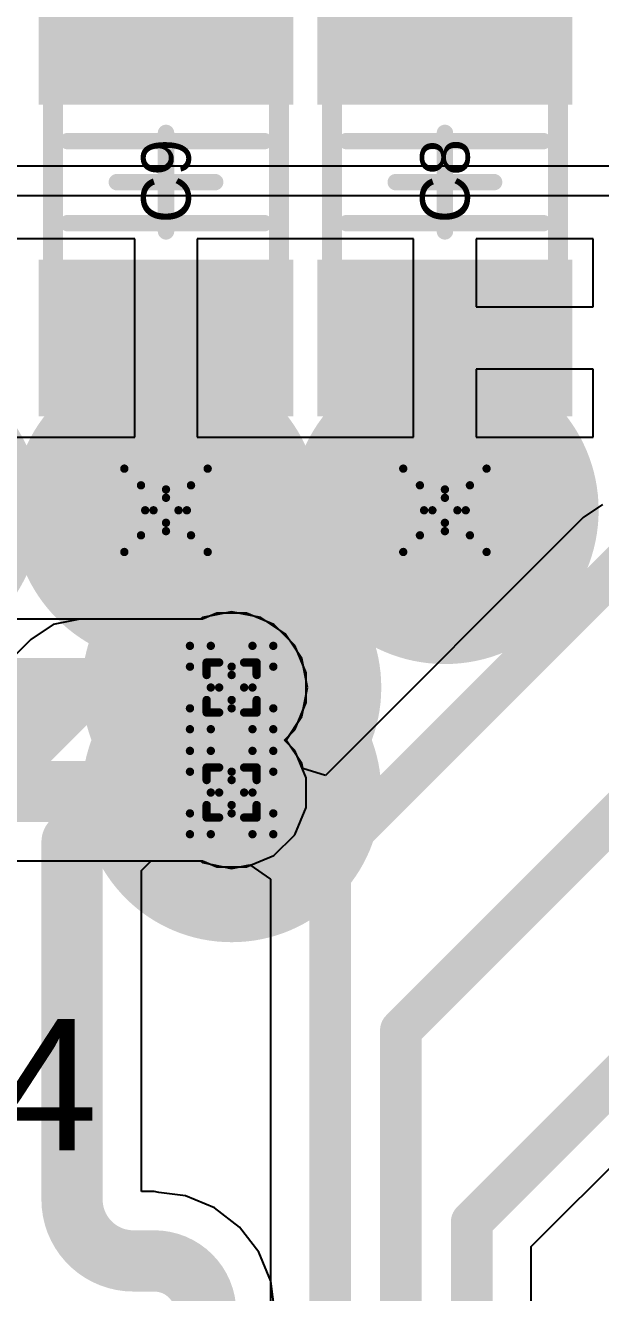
# Model space of a CAD drawing. Header units: millimetres. Extents: x -0.2 to 11.1, y -5.4 to 4.7.
# Drawn here: x 2.4111 to 2.5492, y 1.3713 to 1.6754 of the extents above; entities that cross this region are included whole.
import ezdxf

# ---------------------------------------------------------------- set-up
doc = ezdxf.new("R2010")
doc.units = ezdxf.units.MM
doc.header["$MEASUREMENT"] = 0
for name, color, linetype in [('BottomLayer', 5, 'Continuous'), ('DrillDrawing', 1, 'Continuous'), ('InternalPlane1', 76, 'Continuous'), ('InternalPlane2', 16, 'Continuous'), ('Mechanical1', 6, 'Continuous'), ('Mechanical3', 76, 'Continuous'), ('Mechanical5', 56, 'Continuous'), ('TopLayer', 1, 'Continuous'), ('TopOverlay', 2, 'Continuous'), ('TopPaste', 8, 'Continuous'), ('TopSolder', 216, 'Continuous'), ('ViaHoleLayer', 16, 'Continuous')]:
    doc.layers.add(name, color=color, linetype=linetype)
doc.styles.add('Arial', font='arial.ttf', dxfattribs={"height": 0.2})

# ---------------------------------------------------------------- blocks, each defined once
blk = doc.blocks.new('C0805_CER_118')
at = {"layer": 'TopLayer'}
for points in [[(-0.02362, -0.02559), (-0.05118, -0.02559), (-0.05118, 0.02559), (-0.02362, 0.02559)], [(0.02362, 0.02559), (0.05118, 0.02559), (0.05118, -0.02559), (0.02362, -0.02559)]]:
    blk.add_hatch(color=1, dxfattribs=at).paths.add_polyline_path(points)
at = {"layer": 'TopPaste'}
for points in [[(-0.01862, -0.03059), (-0.05618, -0.03059), (-0.05618, 0.03059), (-0.01862, 0.03059)], [(0.01862, 0.03059), (0.05618, 0.03059), (0.05618, -0.03059), (0.01862, -0.03059)]]:
    blk.add_hatch(color=8, dxfattribs=at).paths.add_polyline_path(points)
at = {"layer": 'TopSolder'}
for points in [[(-0.02165, -0.02756), (-0.05315, -0.02756), (-0.05315, 0.02756), (-0.02165, 0.02756)], [(0.02165, 0.02756), (0.05315, 0.02756), (0.05315, -0.02756), (0.02165, -0.02756)]]:
    blk.add_hatch(color=216, dxfattribs=at).paths.add_polyline_path(points)
at = {"layer": 'Mechanical1', "const_width": 0.00394}
for points in [[(-0.05121, 0.02669), (-0.05121, -0.02669)], [(-0.05121, 0.02669), (0.05121, 0.02669)], [(0.05121, 0.02669), (0.05121, -0.02669)], [(-0.05121, -0.02669), (0.05121, -0.02669)]]:
    blk.add_lwpolyline(points, dxfattribs=at)
at = {"layer": 'Mechanical1', "const_width": 0.00197}
for points in [[(-0.05219, 0.02669, 1), (-0.05023, 0.02669, 1)], [(-0.05219, 0.02669, 1), (-0.05023, 0.02669, 1)], [(0.05023, 0.02669, 1), (0.05219, 0.02669, 1)], [(0.05023, 0.02669, 1), (0.05219, 0.02669, 1)], [(-0.05219, -0.02669, 1), (-0.05023, -0.02669, 1)], [(-0.05219, -0.02669, 1), (-0.05023, -0.02669, 1)], [(0.05023, -0.02669, 1), (0.05219, -0.02669, 1)], [(0.05023, -0.02669, 1), (0.05219, -0.02669, 1)]]:
    blk.add_lwpolyline(points, format="xyb", close=True, dxfattribs=at)
at = {"layer": 'Mechanical3', "const_width": 0.00394}
for points in [[(-0.05512, 0.02756), (0.05512, 0.02756)], [(-0.05512, 0.02756), (-0.05512, -0.02756)], [(0.05512, 0.02756), (0.05512, -0.02756)], [(0, 0.01181), (0, -0.01181)], [(-0.01181, 0), (0.01181, 0)], [(-0.05512, -0.02756), (0.05512, -0.02756)]]:
    blk.add_lwpolyline(points, dxfattribs=at)
at = {"layer": 'Mechanical3', "const_width": 0.00197}
for points in [[(-0.0561, 0.02756, 1), (-0.05413, 0.02756, 1)], [(-0.0561, 0.02756, 1), (-0.05413, 0.02756, 1)], [(0.05413, 0.02756, 1), (0.0561, 0.02756, 1)], [(0.05413, 0.02756, 1), (0.0561, 0.02756, 1)], [(-0.00098, 0.01181, 1), (0.00098, 0.01181, 1)], [(-0.0128, 0, 1), (-0.01083, 0, 1)], [(0.01083, 0, 1), (0.0128, 0, 1)], [(-0.00098, -0.01181, 1), (0.00098, -0.01181, 1)], [(-0.0561, -0.02756, 1), (-0.05413, -0.02756, 1)], [(-0.0561, -0.02756, 1), (-0.05413, -0.02756, 1)], [(0.05413, -0.02756, 1), (0.0561, -0.02756, 1)], [(0.05413, -0.02756, 1), (0.0561, -0.02756, 1)]]:
    blk.add_lwpolyline(points, format="xyb", close=True, dxfattribs=at)
at = {"layer": 'Mechanical5', "const_width": 0.00394}
for points in [[(-0.05512, 0.02756), (0.05512, 0.02756)], [(-0.05512, 0.02756), (-0.05512, -0.02756)], [(0.05512, 0.02756), (0.05512, -0.02756)], [(-0.05512, -0.02756), (0.05512, -0.02756)]]:
    blk.add_lwpolyline(points, dxfattribs=at)
at = {"layer": 'Mechanical5', "const_width": 0.00197}
for points in [[(-0.0561, 0.02756, 1), (-0.05413, 0.02756, 1)], [(-0.0561, 0.02756, 1), (-0.05413, 0.02756, 1)], [(0.05413, 0.02756, 1), (0.0561, 0.02756, 1)], [(0.05413, 0.02756, 1), (0.0561, 0.02756, 1)], [(-0.0561, -0.02756, 1), (-0.05413, -0.02756, 1)], [(-0.0561, -0.02756, 1), (-0.05413, -0.02756, 1)], [(0.05413, -0.02756, 1), (0.0561, -0.02756, 1)], [(0.05413, -0.02756, 1), (0.0561, -0.02756, 1)]]:
    blk.add_lwpolyline(points, format="xyb", close=True, dxfattribs=at)
at = {"layer": 'TopOverlay', "const_width": 0.00394}
for points in [[(-0.00984, 0.02362), (-0.00984, -0.02362)], [(0.00984, 0.02362), (0.00984, -0.02362)]]:
    blk.add_lwpolyline(points, dxfattribs=at)
at = {"layer": 'TopOverlay', "const_width": 0.00197}
for points in [[(-0.01083, 0.02362, 1), (-0.00886, 0.02362, 1)], [(0.00886, 0.02362, 1), (0.01083, 0.02362, 1)], [(-0.01083, -0.02362, 1), (-0.00886, -0.02362, 1)], [(0.00886, -0.02362, 1), (0.01083, -0.02362, 1)]]:
    blk.add_lwpolyline(points, format="xyb", close=True, dxfattribs=at)
at = {"layer": 'Mechanical5'}
blk.add_text('C9', height=0.011811, dxfattribs=at).set_placement((-0.00984, -0.0059))
blk = doc.blocks.new('C0805_CER_119')
at = {"layer": 'TopLayer'}
for points in [[(-0.02362, -0.02559), (-0.05118, -0.02559), (-0.05118, 0.02559), (-0.02362, 0.02559)], [(0.02362, 0.02559), (0.05118, 0.02559), (0.05118, -0.02559), (0.02362, -0.02559)]]:
    blk.add_hatch(color=1, dxfattribs=at).paths.add_polyline_path(points)
at = {"layer": 'TopPaste'}
for points in [[(-0.01862, -0.03059), (-0.05618, -0.03059), (-0.05618, 0.03059), (-0.01862, 0.03059)], [(0.01862, 0.03059), (0.05618, 0.03059), (0.05618, -0.03059), (0.01862, -0.03059)]]:
    blk.add_hatch(color=8, dxfattribs=at).paths.add_polyline_path(points)
at = {"layer": 'TopSolder'}
for points in [[(-0.02165, -0.02756), (-0.05315, -0.02756), (-0.05315, 0.02756), (-0.02165, 0.02756)], [(0.02165, 0.02756), (0.05315, 0.02756), (0.05315, -0.02756), (0.02165, -0.02756)]]:
    blk.add_hatch(color=216, dxfattribs=at).paths.add_polyline_path(points)
at = {"layer": 'Mechanical1', "const_width": 0.00394}
for points in [[(-0.05121, 0.02669), (-0.05121, -0.02669)], [(-0.05121, 0.02669), (0.05121, 0.02669)], [(0.05121, 0.02669), (0.05121, -0.02669)], [(-0.05121, -0.02669), (0.05121, -0.02669)]]:
    blk.add_lwpolyline(points, dxfattribs=at)
at = {"layer": 'Mechanical1', "const_width": 0.00197}
for points in [[(-0.05219, 0.02669, 1), (-0.05023, 0.02669, 1)], [(-0.05219, 0.02669, 1), (-0.05023, 0.02669, 1)], [(0.05023, 0.02669, 1), (0.05219, 0.02669, 1)], [(0.05023, 0.02669, 1), (0.05219, 0.02669, 1)], [(-0.05219, -0.02669, 1), (-0.05023, -0.02669, 1)], [(-0.05219, -0.02669, 1), (-0.05023, -0.02669, 1)], [(0.05023, -0.02669, 1), (0.05219, -0.02669, 1)], [(0.05023, -0.02669, 1), (0.05219, -0.02669, 1)]]:
    blk.add_lwpolyline(points, format="xyb", close=True, dxfattribs=at)
at = {"layer": 'Mechanical3', "const_width": 0.00394}
for points in [[(-0.05512, 0.02756), (0.05512, 0.02756)], [(-0.05512, 0.02756), (-0.05512, -0.02756)], [(0.05512, 0.02756), (0.05512, -0.02756)], [(0, 0.01181), (0, -0.01181)], [(-0.01181, 0), (0.01181, 0)], [(-0.05512, -0.02756), (0.05512, -0.02756)]]:
    blk.add_lwpolyline(points, dxfattribs=at)
at = {"layer": 'Mechanical3', "const_width": 0.00197}
for points in [[(-0.0561, 0.02756, 1), (-0.05413, 0.02756, 1)], [(-0.0561, 0.02756, 1), (-0.05413, 0.02756, 1)], [(0.05413, 0.02756, 1), (0.0561, 0.02756, 1)], [(0.05413, 0.02756, 1), (0.0561, 0.02756, 1)], [(-0.00098, 0.01181, 1), (0.00098, 0.01181, 1)], [(-0.0128, 0, 1), (-0.01083, 0, 1)], [(0.01083, 0, 1), (0.0128, 0, 1)], [(-0.00098, -0.01181, 1), (0.00098, -0.01181, 1)], [(-0.0561, -0.02756, 1), (-0.05413, -0.02756, 1)], [(-0.0561, -0.02756, 1), (-0.05413, -0.02756, 1)], [(0.05413, -0.02756, 1), (0.0561, -0.02756, 1)], [(0.05413, -0.02756, 1), (0.0561, -0.02756, 1)]]:
    blk.add_lwpolyline(points, format="xyb", close=True, dxfattribs=at)
at = {"layer": 'Mechanical5', "const_width": 0.00394}
for points in [[(-0.05512, 0.02756), (0.05512, 0.02756)], [(-0.05512, 0.02756), (-0.05512, -0.02756)], [(0.05512, 0.02756), (0.05512, -0.02756)], [(-0.05512, -0.02756), (0.05512, -0.02756)]]:
    blk.add_lwpolyline(points, dxfattribs=at)
at = {"layer": 'Mechanical5', "const_width": 0.00197}
for points in [[(-0.0561, 0.02756, 1), (-0.05413, 0.02756, 1)], [(-0.0561, 0.02756, 1), (-0.05413, 0.02756, 1)], [(0.05413, 0.02756, 1), (0.0561, 0.02756, 1)], [(0.05413, 0.02756, 1), (0.0561, 0.02756, 1)], [(-0.0561, -0.02756, 1), (-0.05413, -0.02756, 1)], [(-0.0561, -0.02756, 1), (-0.05413, -0.02756, 1)], [(0.05413, -0.02756, 1), (0.0561, -0.02756, 1)], [(0.05413, -0.02756, 1), (0.0561, -0.02756, 1)]]:
    blk.add_lwpolyline(points, format="xyb", close=True, dxfattribs=at)
at = {"layer": 'TopOverlay', "const_width": 0.00394}
for points in [[(-0.00984, 0.02362), (-0.00984, -0.02362)], [(0.00984, 0.02362), (0.00984, -0.02362)]]:
    blk.add_lwpolyline(points, dxfattribs=at)
at = {"layer": 'TopOverlay', "const_width": 0.00197}
for points in [[(-0.01083, 0.02362, 1), (-0.00886, 0.02362, 1)], [(0.00886, 0.02362, 1), (0.01083, 0.02362, 1)], [(-0.01083, -0.02362, 1), (-0.00886, -0.02362, 1)], [(0.00886, -0.02362, 1), (0.01083, -0.02362, 1)]]:
    blk.add_lwpolyline(points, format="xyb", close=True, dxfattribs=at)
at = {"layer": 'Mechanical5'}
blk.add_text('C8', height=0.011811, dxfattribs=at).set_placement((-0.00984, -0.0059))

msp = doc.modelspace()

# ---------------------------------------------------------------- hatches: boundary and pattern name
at = {"layer": 'BottomLayer'}
h = msp.add_hatch(color=5, dxfattribs=at)
edge = h.paths.add_edge_path()
edge.add_arc((2.44488, 1.55906), 0.01181, 0, 360)
h = msp.add_hatch(color=5, dxfattribs=at)
edge = h.paths.add_edge_path()
edge.add_arc((2.51181, 1.55906), 0.01181, 0, 360)
h = msp.add_hatch(color=5, dxfattribs=at)
edge = h.paths.add_edge_path()
edge.add_arc((2.46063, 1.51654), 0.00886, 0, 360)
h = msp.add_hatch(color=5, dxfattribs=at)
edge = h.paths.add_edge_path()
edge.add_arc((2.46063, 1.49134), 0.00886, 0, 360)
at = {"layer": 'InternalPlane1'}
h = msp.add_hatch(color=76, dxfattribs=at)
edge = h.paths.add_edge_path()
edge.add_arc((2.46063, 1.51654), 0.03591, 0, 360)
h = msp.add_hatch(color=76, dxfattribs=at)
edge = h.paths.add_edge_path()
edge.add_arc((2.46063, 1.49134), 0.03591, 0, 360)
at = {"layer": 'InternalPlane2'}
h = msp.add_hatch(color=16, dxfattribs=at)
edge = h.paths.add_edge_path()
edge.add_arc((2.37795, 1.55906), 0.03689, 0, 360)
h = msp.add_hatch(color=16, dxfattribs=at)
edge = h.paths.add_edge_path()
edge.add_arc((2.44488, 1.55906), 0.03689, 0, 360)
h = msp.add_hatch(color=16, dxfattribs=at)
edge = h.paths.add_edge_path()
edge.add_arc((2.51181, 1.55906), 0.03689, 0, 360)
h = msp.add_hatch(color=16, dxfattribs=at)
edge = h.paths.add_edge_path()
edge.add_arc((2.46063, 1.51654), 0.03591, 0, 360)
h = msp.add_hatch(color=16, dxfattribs=at)
edge = h.paths.add_edge_path()
edge.add_arc((2.46063, 1.49134), 0.03591, 0, 360)
at = {"layer": 'TopLayer'}
h = msp.add_hatch(color=1, dxfattribs=at)
edge = h.paths.add_edge_path()
edge.add_arc((2.44488, 1.55906), 0.01181, 0, 360)
h = msp.add_hatch(color=1, dxfattribs=at)
edge = h.paths.add_edge_path()
edge.add_arc((2.51181, 1.55906), 0.01181, 0, 360)
h = msp.add_hatch(color=1, dxfattribs=at)
edge = h.paths.add_edge_path()
edge.add_arc((2.46063, 1.51654), 0.00886, 0, 360)
h = msp.add_hatch(color=1, dxfattribs=at)
edge = h.paths.add_edge_path()
edge.add_arc((2.46063, 1.49134), 0.00886, 0, 360)
at = {"layer": 'ViaHoleLayer'}
h = msp.add_hatch(color=16, dxfattribs=at)
edge = h.paths.add_edge_path()
edge.add_arc((2.44488, 1.55906), 0.00689, 0, 360)
h = msp.add_hatch(color=16, dxfattribs=at)
edge = h.paths.add_edge_path()
edge.add_arc((2.51181, 1.55906), 0.00689, 0, 360)
h = msp.add_hatch(color=16, dxfattribs=at)
edge = h.paths.add_edge_path()
edge.add_arc((2.46063, 1.51654), 0.00591, 0, 360)
h = msp.add_hatch(color=16, dxfattribs=at)
edge = h.paths.add_edge_path()
edge.add_arc((2.46063, 1.49134), 0.00591, 0, 360)

# ---------------------------------------------------------------- linework, layer by layer
at = {"layer": 'BottomLayer'}
for p, q in [((2.54966, 1.56043), (2.54502, 1.55734)), ((2.54502, 1.55734), (2.48312, 1.49543)), ((2.54502, 1.55734), (2.54502, 1.55734)), ((2.45306, 1.53295), (2.36136, 1.53295)), ((2.45366, 1.53336), (2.45306, 1.53295)), ((2.46063, 1.53474), (2.45366, 1.53336)), ((2.4676, 1.53336), (2.46063, 1.53474)), ((2.4735, 1.52941), (2.4676, 1.53336)), ((2.47745, 1.5235), (2.4735, 1.52941)), ((2.47884, 1.51654), (2.47745, 1.5235)), ((2.47745, 1.50957), (2.47884, 1.51654)), ((2.47369, 1.50394), (2.47745, 1.50957)), ((2.47745, 1.49831), (2.47369, 1.50394)), ((2.4777, 1.49708), (2.47745, 1.49831)), ((2.48312, 1.49543), (2.4777, 1.49708)), ((2.36136, 1.47492), (2.45306, 1.47492)), ((2.45306, 1.47492), (2.45366, 1.47452)), ((2.45366, 1.47452), (2.46063, 1.47313)), ((2.46063, 1.47313), (2.46498, 1.474)), ((2.46498, 1.474), (2.46998, 1.47055)), ((2.46998, 1.47055), (2.46998, 1.21457)), ((2.53253, 1.38242), (2.56261, 1.4125)), ((2.53253, 1.19458), (2.53253, 1.38242))]:
    msp.add_line(p, q, dxfattribs=at)
for points, const_width in [([(2.48425, 1.47638), (2.55512, 1.54724)], 0.01), ([(2.35618, 1.51629), (2.46038, 1.51629)], 0.0147), ([(2.46038, 1.51629), (2.46063, 1.51654)], 0.0147), ([(2.35404, 1.49159), (2.45825, 1.49159)], 0.0147), ([(2.45825, 1.49159), (2.45849, 1.49134)], 0.0147), ([(2.45849, 1.49134), (2.46063, 1.49134)], 0.0147), ([(2.50125, 1.43432), (2.55512, 1.48819)], 0.01), ([(2.48425, 1.20866), (2.48425, 1.47638)], 0.01), ([(2.50125, 1.20162), (2.50125, 1.43432)], 0.01), ([(2.51825, 1.38833), (2.55906, 1.42913)], 0.01), ([(2.51825, 1.19458), (2.51825, 1.38833)], 0.01)]:
    msp.add_lwpolyline(points, dxfattribs=dict(at, const_width=const_width))
for points, const_width in [([(2.45671, 1.51629, 1), (2.46405, 1.51629, 1)], 0.00735), ([(2.45671, 1.51629, 1), (2.46405, 1.51629, 1)], 0.00735), ([(2.45696, 1.51654, 1), (2.4643, 1.51654, 1)], 0.00735), ([(2.45457, 1.49159, 1), (2.46192, 1.49159, 1)], 0.00735), ([(2.45457, 1.49159, 1), (2.46192, 1.49159, 1)], 0.00735), ([(2.45482, 1.49134, 1), (2.46217, 1.49134, 1)], 0.00735), ([(2.45482, 1.49134, 1), (2.46217, 1.49134, 1)], 0.00735), ([(2.45696, 1.49134, 1), (2.4643, 1.49134, 1)], 0.00735), ([(2.48175, 1.47638, 1), (2.48675, 1.47638, 1)], 0.005), ([(2.48175, 1.47638, 1), (2.48675, 1.47638, 1)], 0.005), ([(2.49875, 1.43432, 1), (2.50375, 1.43432, 1)], 0.005), ([(2.49875, 1.43432, 1), (2.50375, 1.43432, 1)], 0.005), ([(2.51575, 1.38833, 1), (2.52075, 1.38833, 1)], 0.005), ([(2.51575, 1.38833, 1), (2.52075, 1.38833, 1)], 0.005)]:
    msp.add_lwpolyline(points, format="xyb", close=True, dxfattribs=dict(at, const_width=const_width))
at = {"layer": 'DrillDrawing', "const_width": 0.002}
for points in [[(2.43488, 1.56906), (2.44488, 1.56406)], [(2.43488, 1.56906), (2.43988, 1.55906)], [(2.44488, 1.56406), (2.45488, 1.56906)], [(2.44988, 1.55906), (2.45488, 1.56906)], [(2.50181, 1.56906), (2.51181, 1.56406)], [(2.50181, 1.56906), (2.50681, 1.55906)], [(2.51181, 1.56406), (2.52181, 1.56906)], [(2.51681, 1.55906), (2.52181, 1.56906)], [(2.43888, 1.56506), (2.44488, 1.56206)], [(2.43888, 1.56506), (2.44188, 1.55906)], [(2.44488, 1.56206), (2.45088, 1.56506)], [(2.44788, 1.55906), (2.45088, 1.56506)], [(2.50581, 1.56506), (2.51181, 1.56206)], [(2.50581, 1.56506), (2.50881, 1.55906)], [(2.51181, 1.56206), (2.51781, 1.56506)], [(2.51481, 1.55906), (2.51781, 1.56506)], [(2.43488, 1.54906), (2.43988, 1.55906)], [(2.43888, 1.55306), (2.44188, 1.55906)], [(2.44788, 1.55906), (2.45088, 1.55306)], [(2.44988, 1.55906), (2.45488, 1.54906)], [(2.50181, 1.54906), (2.50681, 1.55906)], [(2.50581, 1.55306), (2.50881, 1.55906)], [(2.51481, 1.55906), (2.51781, 1.55306)], [(2.51681, 1.55906), (2.52181, 1.54906)], [(2.43888, 1.55306), (2.44488, 1.55606)], [(2.44488, 1.55606), (2.45088, 1.55306)], [(2.50581, 1.55306), (2.51181, 1.55606)], [(2.51181, 1.55606), (2.51781, 1.55306)], [(2.43488, 1.54906), (2.44488, 1.55406)], [(2.44488, 1.55406), (2.45488, 1.54906)], [(2.50181, 1.54906), (2.51181, 1.55406)], [(2.51181, 1.55406), (2.52181, 1.54906)], [(2.45063, 1.52154), (2.45063, 1.52654)], [(2.45063, 1.52654), (2.45563, 1.52654)], [(2.45563, 1.52654), (2.46063, 1.52154)], [(2.46063, 1.52154), (2.46563, 1.52654)], [(2.46563, 1.52654), (2.47063, 1.52654)], [(2.47063, 1.52154), (2.47063, 1.52654)], [(2.45463, 1.51954), (2.45463, 1.52254)], [(2.45463, 1.52254), (2.45763, 1.52254)], [(2.45763, 1.52254), (2.46063, 1.51954)], [(2.46063, 1.51954), (2.46363, 1.52254)], [(2.46363, 1.52254), (2.46663, 1.52254)], [(2.46663, 1.51954), (2.46663, 1.52254)], [(2.45063, 1.52154), (2.45563, 1.51654)], [(2.45463, 1.51954), (2.45763, 1.51654)], [(2.46363, 1.51654), (2.46663, 1.51954)], [(2.46563, 1.51654), (2.47063, 1.52154)], [(2.45063, 1.51154), (2.45563, 1.51654)], [(2.45463, 1.51354), (2.45763, 1.51654)], [(2.46363, 1.51654), (2.46663, 1.51354)], [(2.46563, 1.51654), (2.47063, 1.51154)], [(2.45463, 1.51054), (2.45463, 1.51354)], [(2.45763, 1.51054), (2.46063, 1.51354)], [(2.46063, 1.51354), (2.46363, 1.51054)], [(2.46663, 1.51054), (2.46663, 1.51354)], [(2.45063, 1.50654), (2.45063, 1.51154)], [(2.45463, 1.51054), (2.45763, 1.51054)], [(2.45563, 1.50654), (2.46063, 1.51154)], [(2.46063, 1.51154), (2.46563, 1.50654)], [(2.46363, 1.51054), (2.46663, 1.51054)], [(2.47063, 1.50654), (2.47063, 1.51154)], [(2.45063, 1.50654), (2.45563, 1.50654)], [(2.46563, 1.50654), (2.47063, 1.50654)], [(2.45063, 1.49634), (2.45063, 1.50134)], [(2.45063, 1.50134), (2.45563, 1.50134)], [(2.45563, 1.50134), (2.46063, 1.49634)], [(2.46063, 1.49634), (2.46563, 1.50134)], [(2.46563, 1.50134), (2.47063, 1.50134)], [(2.47063, 1.49634), (2.47063, 1.50134)], [(2.45063, 1.49634), (2.45563, 1.49134)], [(2.45463, 1.49434), (2.45463, 1.49734)], [(2.45463, 1.49734), (2.45763, 1.49734)], [(2.45763, 1.49734), (2.46063, 1.49434)], [(2.46063, 1.49434), (2.46363, 1.49734)], [(2.46363, 1.49734), (2.46663, 1.49734)], [(2.46563, 1.49134), (2.47063, 1.49634)], [(2.46663, 1.49434), (2.46663, 1.49734)], [(2.45463, 1.49434), (2.45763, 1.49134)], [(2.46363, 1.49134), (2.46663, 1.49434)], [(2.45063, 1.48634), (2.45563, 1.49134)], [(2.45463, 1.48834), (2.45763, 1.49134)], [(2.46363, 1.49134), (2.46663, 1.48834)], [(2.46563, 1.49134), (2.47063, 1.48634)], [(2.45063, 1.48134), (2.45063, 1.48634)], [(2.45463, 1.48534), (2.45463, 1.48834)], [(2.45563, 1.48134), (2.46063, 1.48634)], [(2.45763, 1.48534), (2.46063, 1.48834)], [(2.46063, 1.48834), (2.46363, 1.48534)], [(2.46063, 1.48634), (2.46563, 1.48134)], [(2.46663, 1.48534), (2.46663, 1.48834)], [(2.47063, 1.48134), (2.47063, 1.48634)], [(2.45463, 1.48534), (2.45763, 1.48534)], [(2.46363, 1.48534), (2.46663, 1.48534)], [(2.45063, 1.48134), (2.45563, 1.48134)], [(2.46563, 1.48134), (2.47063, 1.48134)]]:
    msp.add_lwpolyline(points, dxfattribs=at)
at = {"layer": 'DrillDrawing', "const_width": 0.001}
for points in [[(2.43438, 1.56906, 1), (2.43538, 1.56906, 1)], [(2.43438, 1.56906, 1), (2.43538, 1.56906, 1)], [(2.45438, 1.56906, 1), (2.45538, 1.56906, 1)], [(2.45438, 1.56906, 1), (2.45538, 1.56906, 1)], [(2.50131, 1.56906, 1), (2.50231, 1.56906, 1)], [(2.50131, 1.56906, 1), (2.50231, 1.56906, 1)], [(2.52131, 1.56906, 1), (2.52231, 1.56906, 1)], [(2.52131, 1.56906, 1), (2.52231, 1.56906, 1)], [(2.43838, 1.56506, 1), (2.43938, 1.56506, 1)], [(2.43838, 1.56506, 1), (2.43938, 1.56506, 1)], [(2.45038, 1.56506, 1), (2.45138, 1.56506, 1)], [(2.45038, 1.56506, 1), (2.45138, 1.56506, 1)], [(2.50531, 1.56506, 1), (2.50631, 1.56506, 1)], [(2.50531, 1.56506, 1), (2.50631, 1.56506, 1)], [(2.51731, 1.56506, 1), (2.51831, 1.56506, 1)], [(2.51731, 1.56506, 1), (2.51831, 1.56506, 1)], [(2.44438, 1.56406, 1), (2.44538, 1.56406, 1)], [(2.44438, 1.56406, 1), (2.44538, 1.56406, 1)], [(2.44438, 1.56206, 1), (2.44538, 1.56206, 1)], [(2.44438, 1.56206, 1), (2.44538, 1.56206, 1)], [(2.51131, 1.56406, 1), (2.51231, 1.56406, 1)], [(2.51131, 1.56406, 1), (2.51231, 1.56406, 1)], [(2.51131, 1.56206, 1), (2.51231, 1.56206, 1)], [(2.51131, 1.56206, 1), (2.51231, 1.56206, 1)], [(2.43938, 1.55906, 1), (2.44038, 1.55906, 1)], [(2.43938, 1.55906, 1), (2.44038, 1.55906, 1)], [(2.44138, 1.55906, 1), (2.44238, 1.55906, 1)], [(2.44138, 1.55906, 1), (2.44238, 1.55906, 1)], [(2.44738, 1.55906, 1), (2.44838, 1.55906, 1)], [(2.44738, 1.55906, 1), (2.44838, 1.55906, 1)], [(2.44938, 1.55906, 1), (2.45038, 1.55906, 1)], [(2.44938, 1.55906, 1), (2.45038, 1.55906, 1)], [(2.50631, 1.55906, 1), (2.50731, 1.55906, 1)], [(2.50631, 1.55906, 1), (2.50731, 1.55906, 1)], [(2.50831, 1.55906, 1), (2.50931, 1.55906, 1)], [(2.50831, 1.55906, 1), (2.50931, 1.55906, 1)], [(2.51431, 1.55906, 1), (2.51531, 1.55906, 1)], [(2.51431, 1.55906, 1), (2.51531, 1.55906, 1)], [(2.51631, 1.55906, 1), (2.51731, 1.55906, 1)], [(2.51631, 1.55906, 1), (2.51731, 1.55906, 1)], [(2.44438, 1.55606, 1), (2.44538, 1.55606, 1)], [(2.44438, 1.55606, 1), (2.44538, 1.55606, 1)], [(2.51131, 1.55606, 1), (2.51231, 1.55606, 1)], [(2.51131, 1.55606, 1), (2.51231, 1.55606, 1)], [(2.43838, 1.55306, 1), (2.43938, 1.55306, 1)], [(2.43838, 1.55306, 1), (2.43938, 1.55306, 1)], [(2.44438, 1.55406, 1), (2.44538, 1.55406, 1)], [(2.44438, 1.55406, 1), (2.44538, 1.55406, 1)], [(2.45038, 1.55306, 1), (2.45138, 1.55306, 1)], [(2.45038, 1.55306, 1), (2.45138, 1.55306, 1)], [(2.50531, 1.55306, 1), (2.50631, 1.55306, 1)], [(2.50531, 1.55306, 1), (2.50631, 1.55306, 1)], [(2.51131, 1.55406, 1), (2.51231, 1.55406, 1)], [(2.51131, 1.55406, 1), (2.51231, 1.55406, 1)], [(2.51731, 1.55306, 1), (2.51831, 1.55306, 1)], [(2.51731, 1.55306, 1), (2.51831, 1.55306, 1)], [(2.43438, 1.54906, 1), (2.43538, 1.54906, 1)], [(2.43438, 1.54906, 1), (2.43538, 1.54906, 1)], [(2.45438, 1.54906, 1), (2.45538, 1.54906, 1)], [(2.45438, 1.54906, 1), (2.45538, 1.54906, 1)], [(2.50131, 1.54906, 1), (2.50231, 1.54906, 1)], [(2.50131, 1.54906, 1), (2.50231, 1.54906, 1)], [(2.52131, 1.54906, 1), (2.52231, 1.54906, 1)], [(2.52131, 1.54906, 1), (2.52231, 1.54906, 1)], [(2.45013, 1.52654, 1), (2.45113, 1.52654, 1)], [(2.45013, 1.52654, 1), (2.45113, 1.52654, 1)], [(2.45513, 1.52654, 1), (2.45613, 1.52654, 1)], [(2.45513, 1.52654, 1), (2.45613, 1.52654, 1)], [(2.46513, 1.52654, 1), (2.46613, 1.52654, 1)], [(2.46513, 1.52654, 1), (2.46613, 1.52654, 1)], [(2.47013, 1.52654, 1), (2.47113, 1.52654, 1)], [(2.47013, 1.52654, 1), (2.47113, 1.52654, 1)], [(2.45413, 1.52254, 1), (2.45513, 1.52254, 1)], [(2.45413, 1.52254, 1), (2.45513, 1.52254, 1)], [(2.45713, 1.52254, 1), (2.45813, 1.52254, 1)], [(2.45713, 1.52254, 1), (2.45813, 1.52254, 1)], [(2.46313, 1.52254, 1), (2.46413, 1.52254, 1)], [(2.46313, 1.52254, 1), (2.46413, 1.52254, 1)], [(2.46613, 1.52254, 1), (2.46713, 1.52254, 1)], [(2.46613, 1.52254, 1), (2.46713, 1.52254, 1)], [(2.45013, 1.52154, 1), (2.45113, 1.52154, 1)], [(2.45013, 1.52154, 1), (2.45113, 1.52154, 1)], [(2.45413, 1.51954, 1), (2.45513, 1.51954, 1)], [(2.45413, 1.51954, 1), (2.45513, 1.51954, 1)], [(2.46013, 1.52154, 1), (2.46113, 1.52154, 1)], [(2.46013, 1.52154, 1), (2.46113, 1.52154, 1)], [(2.46013, 1.51954, 1), (2.46113, 1.51954, 1)], [(2.46013, 1.51954, 1), (2.46113, 1.51954, 1)], [(2.46613, 1.51954, 1), (2.46713, 1.51954, 1)], [(2.46613, 1.51954, 1), (2.46713, 1.51954, 1)], [(2.47013, 1.52154, 1), (2.47113, 1.52154, 1)], [(2.47013, 1.52154, 1), (2.47113, 1.52154, 1)], [(2.45513, 1.51654, 1), (2.45613, 1.51654, 1)], [(2.45513, 1.51654, 1), (2.45613, 1.51654, 1)], [(2.45713, 1.51654, 1), (2.45813, 1.51654, 1)], [(2.45713, 1.51654, 1), (2.45813, 1.51654, 1)], [(2.46313, 1.51654, 1), (2.46413, 1.51654, 1)], [(2.46313, 1.51654, 1), (2.46413, 1.51654, 1)], [(2.46513, 1.51654, 1), (2.46613, 1.51654, 1)], [(2.46513, 1.51654, 1), (2.46613, 1.51654, 1)], [(2.45413, 1.51354, 1), (2.45513, 1.51354, 1)], [(2.45413, 1.51354, 1), (2.45513, 1.51354, 1)], [(2.46013, 1.51354, 1), (2.46113, 1.51354, 1)], [(2.46013, 1.51354, 1), (2.46113, 1.51354, 1)], [(2.46613, 1.51354, 1), (2.46713, 1.51354, 1)], [(2.46613, 1.51354, 1), (2.46713, 1.51354, 1)], [(2.45013, 1.51154, 1), (2.45113, 1.51154, 1)], [(2.45013, 1.51154, 1), (2.45113, 1.51154, 1)], [(2.45413, 1.51054, 1), (2.45513, 1.51054, 1)], [(2.45413, 1.51054, 1), (2.45513, 1.51054, 1)], [(2.45713, 1.51054, 1), (2.45813, 1.51054, 1)], [(2.45713, 1.51054, 1), (2.45813, 1.51054, 1)], [(2.46013, 1.51154, 1), (2.46113, 1.51154, 1)], [(2.46013, 1.51154, 1), (2.46113, 1.51154, 1)], [(2.46313, 1.51054, 1), (2.46413, 1.51054, 1)], [(2.46313, 1.51054, 1), (2.46413, 1.51054, 1)], [(2.46613, 1.51054, 1), (2.46713, 1.51054, 1)], [(2.46613, 1.51054, 1), (2.46713, 1.51054, 1)], [(2.47013, 1.51154, 1), (2.47113, 1.51154, 1)], [(2.47013, 1.51154, 1), (2.47113, 1.51154, 1)], [(2.45013, 1.50654, 1), (2.45113, 1.50654, 1)], [(2.45013, 1.50654, 1), (2.45113, 1.50654, 1)], [(2.45513, 1.50654, 1), (2.45613, 1.50654, 1)], [(2.45513, 1.50654, 1), (2.45613, 1.50654, 1)], [(2.46513, 1.50654, 1), (2.46613, 1.50654, 1)], [(2.46513, 1.50654, 1), (2.46613, 1.50654, 1)], [(2.47013, 1.50654, 1), (2.47113, 1.50654, 1)], [(2.47013, 1.50654, 1), (2.47113, 1.50654, 1)], [(2.45013, 1.50134, 1), (2.45113, 1.50134, 1)], [(2.45013, 1.50134, 1), (2.45113, 1.50134, 1)], [(2.45513, 1.50134, 1), (2.45613, 1.50134, 1)], [(2.45513, 1.50134, 1), (2.45613, 1.50134, 1)], [(2.46513, 1.50134, 1), (2.46613, 1.50134, 1)], [(2.46513, 1.50134, 1), (2.46613, 1.50134, 1)], [(2.47013, 1.50134, 1), (2.47113, 1.50134, 1)], [(2.47013, 1.50134, 1), (2.47113, 1.50134, 1)], [(2.45013, 1.49634, 1), (2.45113, 1.49634, 1)], [(2.45013, 1.49634, 1), (2.45113, 1.49634, 1)], [(2.45413, 1.49734, 1), (2.45513, 1.49734, 1)], [(2.45413, 1.49734, 1), (2.45513, 1.49734, 1)], [(2.45713, 1.49734, 1), (2.45813, 1.49734, 1)], [(2.45713, 1.49734, 1), (2.45813, 1.49734, 1)], [(2.46013, 1.49634, 1), (2.46113, 1.49634, 1)], [(2.46013, 1.49634, 1), (2.46113, 1.49634, 1)], [(2.46313, 1.49734, 1), (2.46413, 1.49734, 1)], [(2.46313, 1.49734, 1), (2.46413, 1.49734, 1)], [(2.46613, 1.49734, 1), (2.46713, 1.49734, 1)], [(2.46613, 1.49734, 1), (2.46713, 1.49734, 1)], [(2.47013, 1.49634, 1), (2.47113, 1.49634, 1)], [(2.47013, 1.49634, 1), (2.47113, 1.49634, 1)], [(2.45413, 1.49434, 1), (2.45513, 1.49434, 1)], [(2.45413, 1.49434, 1), (2.45513, 1.49434, 1)], [(2.46013, 1.49434, 1), (2.46113, 1.49434, 1)], [(2.46013, 1.49434, 1), (2.46113, 1.49434, 1)], [(2.46613, 1.49434, 1), (2.46713, 1.49434, 1)], [(2.46613, 1.49434, 1), (2.46713, 1.49434, 1)], [(2.45513, 1.49134, 1), (2.45613, 1.49134, 1)], [(2.45513, 1.49134, 1), (2.45613, 1.49134, 1)], [(2.45713, 1.49134, 1), (2.45813, 1.49134, 1)], [(2.45713, 1.49134, 1), (2.45813, 1.49134, 1)], [(2.46313, 1.49134, 1), (2.46413, 1.49134, 1)], [(2.46313, 1.49134, 1), (2.46413, 1.49134, 1)], [(2.46513, 1.49134, 1), (2.46613, 1.49134, 1)], [(2.46513, 1.49134, 1), (2.46613, 1.49134, 1)], [(2.45013, 1.48634, 1), (2.45113, 1.48634, 1)], [(2.45013, 1.48634, 1), (2.45113, 1.48634, 1)], [(2.45413, 1.48834, 1), (2.45513, 1.48834, 1)], [(2.45413, 1.48834, 1), (2.45513, 1.48834, 1)], [(2.46013, 1.48834, 1), (2.46113, 1.48834, 1)], [(2.46013, 1.48834, 1), (2.46113, 1.48834, 1)], [(2.46013, 1.48634, 1), (2.46113, 1.48634, 1)], [(2.46013, 1.48634, 1), (2.46113, 1.48634, 1)], [(2.46613, 1.48834, 1), (2.46713, 1.48834, 1)], [(2.46613, 1.48834, 1), (2.46713, 1.48834, 1)], [(2.47013, 1.48634, 1), (2.47113, 1.48634, 1)], [(2.47013, 1.48634, 1), (2.47113, 1.48634, 1)], [(2.45413, 1.48534, 1), (2.45513, 1.48534, 1)], [(2.45413, 1.48534, 1), (2.45513, 1.48534, 1)], [(2.45713, 1.48534, 1), (2.45813, 1.48534, 1)], [(2.45713, 1.48534, 1), (2.45813, 1.48534, 1)], [(2.46313, 1.48534, 1), (2.46413, 1.48534, 1)], [(2.46313, 1.48534, 1), (2.46413, 1.48534, 1)], [(2.46613, 1.48534, 1), (2.46713, 1.48534, 1)], [(2.46613, 1.48534, 1), (2.46713, 1.48534, 1)], [(2.45013, 1.48134, 1), (2.45113, 1.48134, 1)], [(2.45013, 1.48134, 1), (2.45113, 1.48134, 1)], [(2.45513, 1.48134, 1), (2.45613, 1.48134, 1)], [(2.45513, 1.48134, 1), (2.45613, 1.48134, 1)], [(2.46513, 1.48134, 1), (2.46613, 1.48134, 1)], [(2.46513, 1.48134, 1), (2.46613, 1.48134, 1)], [(2.47013, 1.48134, 1), (2.47113, 1.48134, 1)], [(2.47013, 1.48134, 1), (2.47113, 1.48134, 1)]]:
    msp.add_lwpolyline(points, format="xyb", close=True, dxfattribs=at)
at = {"layer": 'InternalPlane1', "const_width": 0.01}
for points in [[(2.43569, 1.58432, -0.176327), (2.45408, 1.58432)], [(2.50261, 1.58432, -0.176327), (2.52101, 1.58432)], [(2.41961, 1.54986, -0.176327), (2.41961, 1.56825)], [(2.47015, 1.56825, -0.176327), (2.47015, 1.54986)], [(2.48654, 1.54986, -0.176327), (2.48654, 1.56825)], [(2.53708, 1.56825, -0.176327), (2.53708, 1.54986)], [(2.45408, 1.53379, -0.176327), (2.43569, 1.53379)], [(2.52101, 1.53379, -0.176327), (2.50261, 1.53379)]]:
    msp.add_lwpolyline(points, format="xyb", dxfattribs=at)
at = {"layer": 'InternalPlane1', "const_width": 0.005}
for points in [[(2.43319, 1.58432, 1), (2.43819, 1.58432, 1)], [(2.45158, 1.58432, 1), (2.45658, 1.58432, 1)], [(2.50011, 1.58432, 1), (2.50511, 1.58432, 1)], [(2.51851, 1.58432, 1), (2.52351, 1.58432, 1)], [(2.41711, 1.56825, 1), (2.42211, 1.56825, 1)], [(2.46765, 1.56825, 1), (2.47265, 1.56825, 1)], [(2.48404, 1.56825, 1), (2.48904, 1.56825, 1)], [(2.53458, 1.56825, 1), (2.53958, 1.56825, 1)], [(2.41711, 1.54986, 1), (2.42211, 1.54986, 1)], [(2.46765, 1.54986, 1), (2.47265, 1.54986, 1)], [(2.48404, 1.54986, 1), (2.48904, 1.54986, 1)], [(2.53458, 1.54986, 1), (2.53958, 1.54986, 1)], [(2.43319, 1.53379, 1), (2.43819, 1.53379, 1)], [(2.45158, 1.53379, 1), (2.45658, 1.53379, 1)], [(2.50011, 1.53379, 1), (2.50511, 1.53379, 1)], [(2.51851, 1.53379, 1), (2.52351, 1.53379, 1)]]:
    msp.add_lwpolyline(points, format="xyb", close=True, dxfattribs=at)
at = {"layer": 'TopLayer'}
for p, q in [((2.35433, 1.64173), (2.63386, 1.64173)), ((2.35433, 1.6346), (2.57057, 1.6346)), ((2.43738, 1.62417), (2.38545, 1.62417)), ((2.43738, 1.60039), (2.43738, 1.62417)), ((2.50431, 1.62417), (2.45238, 1.62417)), ((2.45238, 1.62417), (2.45238, 1.60039)), ((2.50431, 1.60039), (2.50431, 1.62417)), ((2.5474, 1.62417), (2.51931, 1.62417)), ((2.51931, 1.62417), (2.51931, 1.60789)), ((2.5474, 1.60789), (2.5474, 1.62417)), ((2.51931, 1.60789), (2.5474, 1.60789)), ((2.43738, 1.57661), (2.43738, 1.60039)), ((2.45238, 1.60039), (2.45238, 1.57661)), ((2.50431, 1.57661), (2.50431, 1.60039)), ((2.5474, 1.59289), (2.51931, 1.59289)), ((2.51931, 1.59289), (2.51931, 1.57661)), ((2.5474, 1.57661), (2.5474, 1.59289)), ((2.38545, 1.57661), (2.43738, 1.57661)), ((2.45238, 1.57661), (2.50431, 1.57661)), ((2.51931, 1.57661), (2.5474, 1.57661)), ((2.42419, 1.53295), (2.41781, 1.53169)), ((2.4536, 1.53295), (2.42419, 1.53295)), ((2.45708, 1.53439), (2.4536, 1.53295)), ((2.46418, 1.53439), (2.45708, 1.53439)), ((2.47075, 1.53167), (2.46418, 1.53439)), ((2.41781, 1.53169), (2.41241, 1.52807)), ((2.47577, 1.52665), (2.47075, 1.53167)), ((2.41241, 1.52807), (2.38585, 1.50152)), ((2.47849, 1.52009), (2.47577, 1.52665)), ((2.47849, 1.51298), (2.47849, 1.52009)), ((2.47577, 1.50642), (2.47849, 1.51298)), ((2.47329, 1.50394), (2.47577, 1.50642)), ((2.47577, 1.50145), (2.47329, 1.50394)), ((2.47849, 1.49489), (2.47577, 1.50145)), ((2.47849, 1.48779), (2.47849, 1.49489)), ((2.47577, 1.48122), (2.47849, 1.48779)), ((2.47075, 1.4762), (2.47577, 1.48122)), ((2.439, 1.4726), (2.44133, 1.47492)), ((2.44133, 1.47492), (2.4536, 1.47492)), ((2.4536, 1.47492), (2.45708, 1.47348)), ((2.46418, 1.47348), (2.47075, 1.4762)), ((2.439, 1.43662), (2.439, 1.4726)), ((2.45708, 1.47348), (2.46418, 1.47348)), ((2.439, 1.39563), (2.439, 1.43662)), ((2.44205, 1.39563), (2.439, 1.39563)), ((2.44314, 1.39541), (2.44205, 1.39563)), ((2.44955, 1.39457), (2.44314, 1.39541)), ((2.45653, 1.39168), (2.44955, 1.39457)), ((2.46252, 1.38708), (2.45653, 1.39168)), ((2.46712, 1.38108), (2.46252, 1.38708)), ((2.47001, 1.3741), (2.46712, 1.38108)), ((2.471, 1.36661), (2.47001, 1.3741))]:
    msp.add_line(p, q, dxfattribs=at)
at = {"layer": 'TopLayer', "const_width": 0.0147}
for points in [[(2.39764, 1.48973), (2.42419, 1.51629)], [(2.42419, 1.51629), (2.46038, 1.51629)], [(2.46038, 1.51629), (2.46063, 1.51654)], [(2.42233, 1.4795), (2.43442, 1.49159)], [(2.43442, 1.49159), (2.45825, 1.49159)], [(2.45825, 1.49159), (2.45849, 1.49134)], [(2.45849, 1.49134), (2.46063, 1.49134)], [(2.42233, 1.43662), (2.42233, 1.4795)], [(2.42233, 1.39366), (2.42233, 1.43662)], [(2.43703, 1.37896), (2.44205, 1.37896)]]:
    msp.add_lwpolyline(points, dxfattribs=at)
at = {"layer": 'TopLayer', "const_width": 0.00735}
for points in [[(2.42052, 1.51629, 1), (2.42787, 1.51629, 1)], [(2.42052, 1.51629, 1), (2.42787, 1.51629, 1)], [(2.45671, 1.51629, 1), (2.46405, 1.51629, 1)], [(2.45671, 1.51629, 1), (2.46405, 1.51629, 1)], [(2.45696, 1.51654, 1), (2.4643, 1.51654, 1)], [(2.43075, 1.49159, 1), (2.4381, 1.49159, 1)], [(2.43075, 1.49159, 1), (2.4381, 1.49159, 1)], [(2.45457, 1.49159, 1), (2.46192, 1.49159, 1)], [(2.45457, 1.49159, 1), (2.46192, 1.49159, 1)], [(2.45482, 1.49134, 1), (2.46217, 1.49134, 1)], [(2.45482, 1.49134, 1), (2.46217, 1.49134, 1)], [(2.45696, 1.49134, 1), (2.4643, 1.49134, 1)], [(2.41866, 1.4795, 1), (2.42601, 1.4795, 1)], [(2.41866, 1.4795, 1), (2.42601, 1.4795, 1)], [(2.41866, 1.43662, 1), (2.42601, 1.43662, 1)], [(2.41866, 1.43662, 1), (2.42601, 1.43662, 1)], [(2.41866, 1.39366, 1), (2.42601, 1.39366, 1)], [(2.41866, 1.39366, 1), (2.42601, 1.39366, 1)], [(2.43336, 1.37896, 1), (2.44071, 1.37896, 1)], [(2.43336, 1.37896, 1), (2.44071, 1.37896, 1)], [(2.43838, 1.37896, 1), (2.44573, 1.37896, 1)], [(2.43838, 1.37896, 1), (2.44573, 1.37896, 1)]]:
    msp.add_lwpolyline(points, format="xyb", close=True, dxfattribs=at)
at = {"layer": 'TopLayer', "const_width": 0.0147}
for points in [[(2.43703, 1.37896, -0.414214), (2.42233, 1.39366)], [(2.44205, 1.37896, -1), (2.44205, 1.35426)]]:
    msp.add_lwpolyline(points, format="xyb", dxfattribs=at)

# ---------------------------------------------------------------- block references
at = {"rotation": 90}
for name, p in [('C0805_CER_118', (2.44488, 1.6378)), ('C0805_CER_119', (2.51181, 1.6378))]:
    msp.add_blockref(name, p, dxfattribs=at)

# ---------------------------------------------------------------- texts
at = {"layer": 'TopOverlay', "style": 'Arial'}
msp.add_text('R14', height=0.031496, dxfattribs=at).set_placement((2.34778, 1.40552))

doc.saveas('drawing.dxf')
